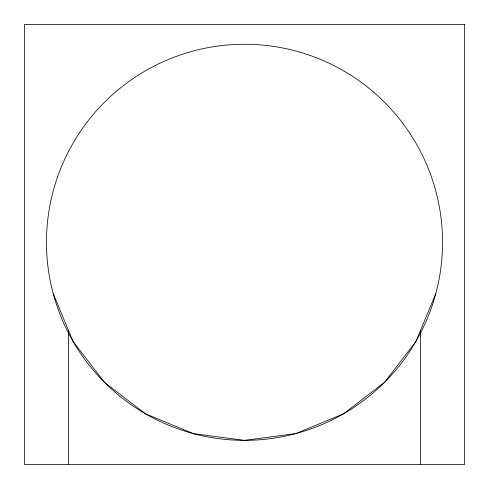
<?xml version="1.0" encoding="UTF-8"?>
<svg xmlns="http://www.w3.org/2000/svg" width="489" height="489" viewBox="0 0 489 489"><rect width="100%" height="100%" fill="white"/><g stroke="black" fill="none" stroke-linecap="round" stroke-linejoin="round"><path stroke-width="0.73" d="M435.797 293.565L416.011 341.328L384.537 382.343L343.522 413.816L295.759 433.602L244.5 440.351L193.241 433.602L145.477 413.816L104.463 382.343L72.989 341.328L53.203 293.565M420.54 330.399L420.54 464.55M68.46 330.399L68.46 464.55M464.55 24.45L24.45 24.45L24.45 464.55L464.55 464.55L464.55 24.45M145.477 413.816A198.045 198.045 0 0 0 442.545 242.306A198.045 198.045 0 0 0 145.477 70.795A198.045 198.045 0 0 0 145.477 413.816"/></g></svg>
